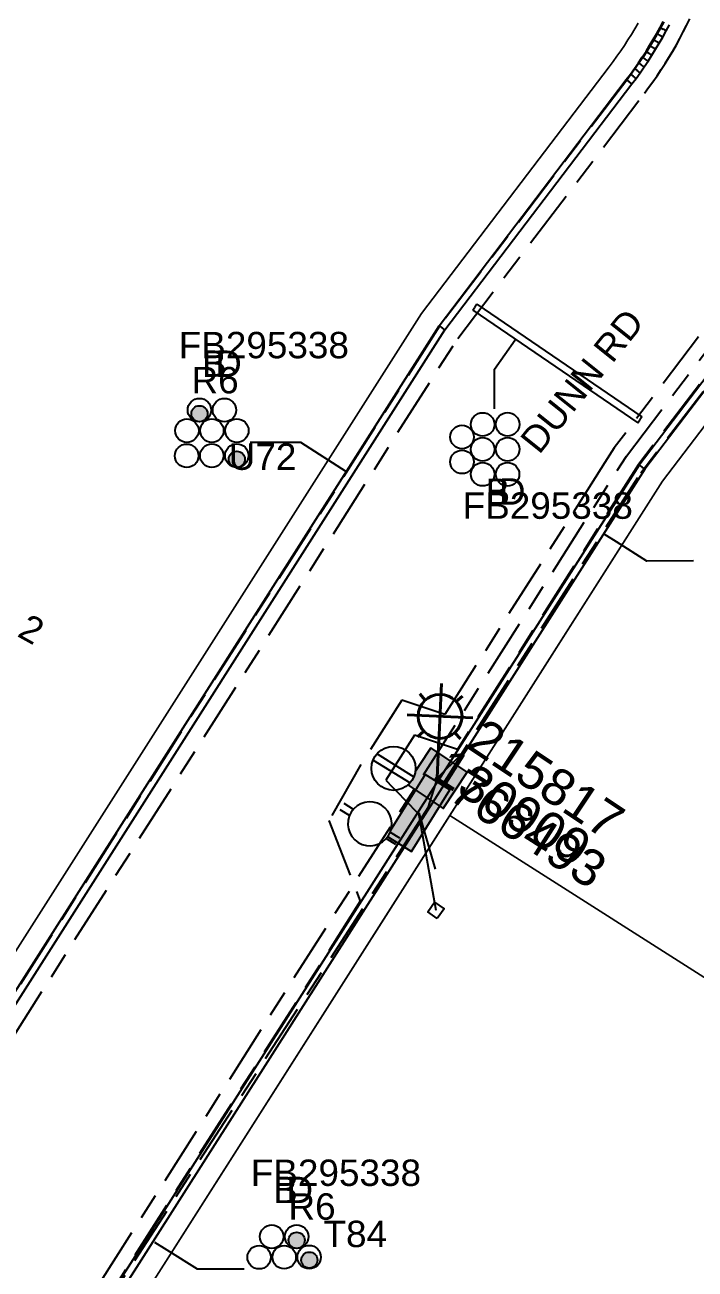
# Model space of a CAD drawing. Header units: metres. Extents: x 0 to 294317, y 0 to 6233398.
# Drawn here: x 292763.1 to 292808.7, y 6231952.5 to 6232037.3 of the extents above; entities that cross this region are included whole.
import ezdxf
from ezdxf import colors
from ezdxf.entities.mleader import LeaderData, LeaderLine
from ezdxf.enums import TextEntityAlignment as Align
from ezdxf.math import Vec2, Vec3

# ---------------------------------------------------------------- set-up
doc = ezdxf.new("R2010")
doc.units = ezdxf.units.M
doc.linetypes.add('Cable Exist UG', pattern=[8.2, 4, -1.2, 1.8, -1.2])
doc.layers.get('0').update_dxf_attribs({"color": 6})
for name, color, linetype in [('_User Miscellaneous1', 7, 'Continuous'), ('_User Miscellaneous2', 7, 'Continuous'), ('Duct_SP_EXT', 7, 'Continuous'), ('Equip_LV_EXT', 7, 'Continuous'), ('Equip_SP_SL_EXT', 7, 'Continuous'), ('Mains_HV_EXT', 7, 'Continuous'), ('Mains_LV_EXT', 7, 'Continuous'), ('Mains_SL_EXT', 7, 'Continuous'), ('Services_SP_EXT', 7, 'Continuous'), ('SupportsUG_SP_LV_EXT', 7, 'Continuous'), ('SupportsUG_SP_LV_SL_EXT', 7, 'Continuous'), ('Trench_SP_EXT', 7, 'Continuous')]:
    doc.layers.add(name, color=color, linetype=linetype)
doc.layers.add('Cadastre Land Parcels_SP_EXT', color=9, linetype='Continuous', lineweight=5)
doc.layers.add('Cadastre Roads_SP_EXT', color=9, linetype='Continuous', lineweight=5)
doc.styles.add('COLUMN_LABEL', font='arial.ttf')
doc.styles.add('iecARIAL', font='arial.ttf', dxfattribs={"height": 2})
doc.styles.add('POLE_LABEL', font='arial.ttf')
doc.styles.get("Standard").update_dxf_attribs({"font": 'arial.ttf'})

# ---------------------------------------------------------------- blocks, each defined once
blk = doc.blocks.new('COLUMN_EXT')
blk.add_hatch(color=256).paths.add_polyline_path([(-1.485, 1.485), (-1.485, -1.485), (1.485, -1.485), (1.485, 1.485)])
blk.add_lwpolyline([(-1.485, -1.485), (1.485, -1.485), (1.485, 1.485), (-1.485, 1.485)], close=True)
for tag, height, style, flags, p in [('ASSET_NUM', 2.5, 'COLUMN_LABEL', 8, (2, 2)), ('STRUCTURE_PLANT_NUMBER', 0.2, 'POLE_LABEL', 9, (1.813, 0.031)), ('STREET_CODE', 0.2, 'COLUMN_LABEL', 9, (1.813, -0.2))]:
    blk.add_attdef(tag, text='', height=height, dxfattribs=dict(style=style, flags=flags)).set_placement(p, align=Align.MIDDLE_LEFT)
at = {"flags": 9}
for tag, p in [('OWNED_BY', (1.813, -0.6)), ('STATE', (1.813, -0.8)), ('COLUMN_TYPE', (1.813, -0.4)), ('STREETNAME', (1.813, -1.6)), ('USAGE', (1.813, -1)), ('LEGEND', (1.813, -1.2)), ('LOCATION', (1.813, -1.4)), ('SUBURB', (1.813, -1.8)), ('NOTES', (1.813, -2))]:
    blk.add_attdef(tag, text='', height=0.2, dxfattribs=at).set_placement(p, align=Align.MIDDLE_LEFT)
at = {"flags": 1}
blk.add_attdef('Z', (1.813, -2.351), '', height=0.2, dxfattribs=at)
blk = doc.blocks.new('PILLAR_EXT')
blk.add_hatch(color=256).paths.add_polyline_path([(-2.475, 0.99), (-2.475, -0.99), (2.475, -0.99), (2.475, 0.99)])
blk.add_lwpolyline([(-2.475, -0.99), (2.475, -0.99), (2.475, 0.99), (-2.475, 0.99)], close=True)
at = {"style": 'iecARIAL', "flags": 8}
blk.add_attdef('ASSET_NUM', (1.5, 3.5), '', height=2.5, dxfattribs=at)
for tag, p, flags in [('OWNED_BY', (0, -0.2), 9), ('STATE', (0, -0.4), 9), ('SUPPORT_TYPE', (0, -0.6), 9), ('USAGE', (0, -0.8), 9), ('LEGEND', (0, -1), 9), ('STREETNAME', (0, -1.8), 9), ('LOCATION', (0, -1.2), 9), ('NOTES', (0, -1.4), 9), ('PARENT', (0, -1.6), 9), ('SUBURB', (0, -2), 1)]:
    blk.add_attdef(tag, p, '', height=0.2, dxfattribs=dict(flags=flags))
blk = doc.blocks.new('DUCT_EXT')
blk.add_circle((0, 0.8), 0.8)
at = {"flags": 1}
blk.add_attdef('Z', (0, 0), '', height=0.2, dxfattribs=at)
at = {"flags": 9}
for tag, p in [('DUCT_CODE', (0, 0)), ('XSECT_TYPE', (0, -0.2)), ('STATE', (0, -0.6)), ('FB_REFERENCE', (0, -0.4)), ('NOTES', (0, -0.8))]:
    blk.add_attdef(tag, text='', height=0.2, dxfattribs=at).set_placement(p, align=Align.MIDDLE_LEFT)
blk = doc.blocks.new('SL_LANTERN_EXT')
at = {"lineweight": 40}
for p, q in [((0, 1.968), (0, 6.468)), ((-1.459, 5.676), (-1.061, 5.278)), ((1.458, 5.676), (1.06, 5.278)), ((-2.25, 4.218), (2.25, 4.218)), ((-1.459, 2.759), (-1.061, 3.157)), ((0, 0), (0, 2.721)), ((1.458, 2.759), (1.06, 3.157))]:
    blk.add_line(p, q, dxfattribs=at)
blk.add_circle((0, 4.218), 1.5, dxfattribs=at)
at = {"style": 'iecARIAL', "flags": 8}
blk.add_attdef('ASSET_NUM', (1.5, 1.5), '', height=2.5, dxfattribs=at)
for tag, p, height, flags in [('CONSTRUCTED_VOLTAGE', (0.981, -0.653), 0.2, 9), ('CONTROL_TYPE', (0.981, -0.853), 0.2, 9), ('LNUMBER', (2.181, -3.253), 2.5, 8), ('OPERATING_VOLTAGE', (0.981, -1.653), 0.2, 9), ('ORIENTATION', (0.981, -1.853), 0.2, 9), ('LANTERN_PURPOSE', (0.981, -1.053), 0.2, 9), ('LANTERN_TYPE', (0.981, -1.253), 0.2, 9), ('NO_PHASES', (0.981, -1.453), 0.2, 9), ('OWNED_BY', (0.981, -2.053), 0.2, 9), ('STATE', (0.981, -2.253), 0.2, 9), ('CEXIST', (0.981, -2.653), 0.2, 9), ('USAGE', (0.981, -2.453), 0.2, 9), ('CNEW', (0.981, -2.853), 0.2, 9), ('CNUMBER', (0.981, -3.053), 0.2, 9), ('CREMOVE', (0.981, -3.253), 0.2, 9), ('CREPLACE', (0.981, -3.453), 0.2, 9), ('LKINGHEIGHT', (0.981, -3.653), 0.2, 9), ('LBRACKET', (0.981, -3.853), 0.2, 9), ('LBRACKETVOCAB', (0.981, -4.053), 0.2, 9), ('LCATEGORY', (0.981, -4.253), 0.2, 9), ('LCHARGE1', (0.981, -4.453), 0.2, 9), ('LCHARGE1PERCENT', (0.981, -4.653), 0.2, 9), ('LCHARGE2', (0.981, -4.853), 0.2, 9), ('LCHARGE2PERCENT', (0.981, -5.053), 0.2, 9), ('LCHARGE3', (0.981, -5.253), 0.2, 9), ('LCHARGE3PERCENT', (0.981, -5.453), 0.2, 9), ('LEXIST', (0.981, -5.653), 0.2, 9), ('LLAMP', (0.981, -5.853), 0.2, 9), ('LLAMPVOCAB', (0.981, -6.053), 0.2, 9), ('LMAST', (0.981, -6.253), 0.2, 9), ('LMASTVOCAB', (0.981, -6.453), 0.2, 9), ('LNEW', (0.981, -6.653), 0.2, 9), ('LANTNUMBER', (0.981, -6.853), 0.2, 9), ('LOUTREACH', (0.981, -7.253), 0.2, 9), ('LOUTREACHVOCAB', (0.981, -7.453), 0.2, 9), ('LRATECODE', (0.981, -7.653), 0.2, 9), ('LREMOVE', (0.981, -7.853), 0.2, 9), ('LREPLACE', (0.981, -8.053), 0.2, 9), ('LTYPE', (0.981, -8.253), 0.2, 9), ('LTYPEVOCAB', (0.981, -8.453), 0.2, 9), ('LEGEND', (0.981, -8.653), 0.2, 9), ('STREETNAME', (0.981, -9.253), 0.2, 9), ('SUBURB', (0.981, -9.453), 0.2, 1), ('LOCATION', (0.981, -8.853), 0.2, 9), ('NOTES', (0.981, -9.053), 0.2, 9)]:
    blk.add_attdef(tag, p, '', height=height, dxfattribs=dict(flags=flags))
blk = doc.blocks.new('CCP_EXT')
at = {"flags": 9}
for tag, p in [('USAGE', (0, -1.2)), ('LEGEND', (0, -1.4)), ('LIFE_SUPPORT', (0, -1.6)), ('STATE', (0, -1.8)), ('NOTES', (0, -2))]:
    blk.add_attdef(tag, text='', height=0.2, dxfattribs=at).set_placement(p, align=Align.MIDDLE_LEFT)
blk.add_wipeout([(0, 0.566), (0.566, 0), (0, -0.566), (-0.566, 0)])
blk.add_lwpolyline([(-0.566, 0), (0, 0.566), (0.566, 0), (0, -0.566), (-0.566, 0)])
at = {"flags": 1}
blk.add_attdef('Z', (0, 0), '', height=0.2, dxfattribs=at)
at = {"flags": 9}
for tag, p in [('CCP_TYPE', (0, 0)), ('OPERATING_VOLTAGE', (0, -0.6)), ('ORIENTATION', (0, -0.8)), ('CONSTRUCTED_VOLTAGE', (0, -0.2)), ('NO_PHASES', (0, -0.4)), ('OWNED_BY', (0, -1))]:
    blk.add_attdef(tag, text='', height=0.2, dxfattribs=at).set_placement(p, align=Align.MIDDLE_LEFT)
blk = doc.blocks.new('LV_UG_LINKS_CLOSED_EXT')
blk.add_wipeout([(-1.056, 1.057), (-1.18, 0.916), (-1.286, 0.761), (-1.371, 0.594), (-1.435, 0.417), (-1.476, 0.234), (-1.493, 0.047), (-1.487, -0.14), (-1.458, -0.326), (-1.406, -0.506), (-1.331, -0.678), (-1.236, -0.839), (-1.121, -0.988), (-0.988, -1.12), (-0.84, -1.235), (-0.679, -1.331), (-0.506, -1.406), (-0.326, -1.458), (-0.141, -1.487), (0.047, -1.493), (0.233, -1.476), (0.416, -1.435), (0.593, -1.371), (0.76, -1.286), (0.915, -1.181), (1.056, -1.057), (1.18, -0.916), (1.286, -0.761), (1.371, -0.594), (1.435, -0.417), (1.476, -0.234), (1.493, -0.047), (1.487, 0.14), (1.458, 0.326), (1.406, 0.506), (1.331, 0.678), (1.236, 0.839), (1.121, 0.988), (0.988, 1.12), (0.84, 1.235), (0.679, 1.331), (0.506, 1.406), (0.326, 1.458), (0.141, 1.487), (-0.047, 1.493), (-0.233, 1.476), (-0.416, 1.435), (-0.593, 1.371), (-0.76, 1.286), (-0.915, 1.181)])
for p, q in [((-0.25, -1.479), (-0.25, 1.479)), ((0.25, -1.479), (0.25, 1.479))]:
    blk.add_line(p, q)
blk.add_circle((0, 0), 1.5)
at = {"flags": 9}
for tag, p in [('ACTUAL_STATUS', (0, 0)), ('OPERATING_VOLTAGE', (0, -0.6)), ('ORIENTATION', (0, -0.8)), ('CONSTRUCTED_VOLTAGE', (0, -0.2)), ('NO_PHASES', (0, -0.4)), ('STATE', (0, -1)), ('SWITCH_TYPE', (0, -1.2)), ('USAGE', (0, -1.4)), ('NOTES', (0, -1.6))]:
    blk.add_attdef(tag, text='', height=0.2, dxfattribs=at).set_placement(p, align=Align.MIDDLE_LEFT)
at = {"flags": 1}
blk.add_attdef('Z', (0, 0), '', height=0.2, dxfattribs=at)
blk = doc.blocks.new('LV_UG_LINKS_OPEN_EXT')
for p, q in [((-0.249, 1.473), (-0.249, 2.22)), ((0.249, 1.473), (0.249, 2.22)), ((-0.249, -1.473), (-0.249, -2.22)), ((0.249, -1.473), (0.249, -2.22))]:
    blk.add_line(p, q)
at = {"flags": 9}
for tag, p in [('ACTUAL_STATUS', (0, 0)), ('OPERATING_VOLTAGE', (0, -0.6)), ('ORIENTATION', (0, -0.8)), ('CONSTRUCTED_VOLTAGE', (0, -0.2)), ('NO_PHASES', (0, -0.4)), ('STATE', (0, -1)), ('SWITCH_TYPE', (0, -1.2)), ('USAGE', (0, -1.4)), ('NOTES', (0, -1.6))]:
    blk.add_attdef(tag, text='', height=0.2, dxfattribs=at).set_placement(p, align=Align.MIDDLE_LEFT)
at = {"flags": 1}
blk.add_attdef('Z', (0, 0), '', height=0.2, dxfattribs=at)
blk.add_wipeout([(-0.249, 1.473), (-0.432, 1.43), (-0.608, 1.365), (-0.774, 1.278), (-0.928, 1.171), (-1.067, 1.045), (-1.19, 0.903), (-1.294, 0.747), (-1.377, 0.579), (-1.439, 0.402), (-1.478, 0.218), (-1.494, 0.031), (-1.486, -0.156), (-1.455, -0.341), (-1.4, -0.521), (-1.324, -0.692), (-1.227, -0.853), (-1.11, -1), (-0.976, -1.131), (-0.827, -1.244), (-0.664, -1.338), (-0.491, -1.411), (-0.311, -1.461), (-0.125, -1.489), (0.062, -1.493), (0.249, -1.473), (0.432, -1.43), (0.608, -1.365), (0.774, -1.278), (0.928, -1.171), (1.067, -1.045), (1.19, -0.903), (1.294, -0.747), (1.377, -0.579), (1.439, -0.402), (1.478, -0.218), (1.494, -0.031), (1.486, 0.156), (1.455, 0.341), (1.4, 0.521), (1.324, 0.692), (1.227, 0.853), (1.11, 1), (0.976, 1.131), (0.827, 1.244), (0.664, 1.338), (0.491, 1.411), (0.311, 1.461), (0.125, 1.489), (-0.062, 1.493)])
blk.add_lwpolyline([(0, -1.494, 1), (0, 1.494, 1)], format="xyb", close=True)
blk = doc.blocks.new('CABLE_LARGE_EXT')
h = blk.add_hatch(color=256)
edge = h.paths.add_edge_path()
edge.add_arc((0, 0.55), 0.55, 0, 360)
blk.add_circle((0, 0.55), 0.55)
at = {"flags": 1}
blk.add_attdef('Z', (0, 0), '', height=0.2, dxfattribs=at)
at = {"flags": 9}
for tag, p in [('COND_CODE', (0, 0)), ('XSECT_SIZE', (0, -0.6)), ('STATE', (0, -0.4)), ('FB_REFERENCE', (0, -0.2)), ('NOTES', (0, -0.8))]:
    blk.add_attdef(tag, text='', height=0.2, dxfattribs=at).set_placement(p, align=Align.MIDDLE_LEFT)

msp = doc.modelspace()

# ---------------------------------------------------------------- linework, layer by layer
at = {"layer": 'Cadastre Land Parcels_SP_EXT', "linetype": 'Continuous'}
for points in [[(292759.556, 6231969.667), (292790.105, 6232017.663), (292802.895, 6232034.48), (292803.162, 6232034.838), (292803.423, 6232035.2), (292803.678, 6232035.565), (292803.928, 6232035.936), (292804.17, 6232036.311), (292804.406, 6232036.69), (292804.636, 6232037.073), (292804.86, 6232037.459)], [(292817.13, 6232020.154), (292806.529, 6232006.216), (292792.026, 6231983.432), (292858.958, 6231940.815)], [(292858.958, 6231940.815), (292792.026, 6231983.432), (292770.759, 6231950.02)]]:
    msp.add_lwpolyline(points, dxfattribs=at)
at = {"layer": 'Duct_SP_EXT'}
for p, q in [((292806.359, 6232037.151), (292806.581, 6232037.568)), ((292806.781, 6232036.922), (292807.006, 6232037.345)), ((292805.652, 6232035.927), (292805.895, 6232036.332)), ((292805.895, 6232036.332), (292806.13, 6232036.74)), ((292805.895, 6232036.332), (292806.101, 6232036.21)), ((292806.13, 6232036.74), (292806.359, 6232037.151)), ((292806.13, 6232036.74), (292806.339, 6232036.621)), ((292806.308, 6232036.088), (292806.548, 6232036.503)), ((292806.548, 6232036.503), (292806.339, 6232036.621)), ((292806.359, 6232037.151), (292806.57, 6232037.037)), ((292806.548, 6232036.503), (292806.781, 6232036.922)), ((292806.781, 6232036.922), (292806.57, 6232037.037)), ((292805.146, 6232035.132), (292805.403, 6232035.528)), ((292805.403, 6232035.528), (292805.652, 6232035.927)), ((292805.403, 6232035.528), (292805.605, 6232035.4)), ((292805.652, 6232035.927), (292805.856, 6232035.802)), ((292805.808, 6232035.271), (292806.061, 6232035.676)), ((292806.061, 6232035.676), (292805.856, 6232035.802)), ((292806.061, 6232035.676), (292806.308, 6232036.088)), ((292806.308, 6232036.088), (292806.101, 6232036.21)), ((292804.613, 6232034.355), (292804.883, 6232034.74)), ((292804.883, 6232034.74), (292805.146, 6232035.132)), ((292804.883, 6232034.74), (292805.08, 6232034.604)), ((292805.146, 6232035.132), (292805.347, 6232035)), ((292805.278, 6232034.468), (292805.547, 6232034.868)), ((292805.547, 6232034.868), (292805.347, 6232035)), ((292805.547, 6232034.868), (292805.808, 6232035.271)), ((292805.808, 6232035.271), (292805.605, 6232035.4)), ((292804.061, 6232033.602), (292804.339, 6232033.974)), ((292804.339, 6232033.974), (292804.613, 6232034.355)), ((292804.339, 6232033.974), (292804.532, 6232033.832)), ((292804.726, 6232033.69), (292804.532, 6232033.832)), ((292804.613, 6232034.355), (292804.809, 6232034.216)), ((292804.726, 6232033.69), (292805.005, 6232034.077)), ((292805.005, 6232034.077), (292804.809, 6232034.216)), ((292805.005, 6232034.077), (292805.278, 6232034.468)), ((292805.278, 6232034.468), (292805.08, 6232034.604)), ((292791.304, 6232016.828), (292804.061, 6232033.602)), ((292791.698, 6232016.553), (292804.444, 6232033.313)), ((292804.061, 6232033.602), (292804.253, 6232033.457)), ((292804.444, 6232033.313), (292804.253, 6232033.457)), ((292804.444, 6232033.313), (292804.726, 6232033.69)), ((292815.163, 6232020.772), (292804.936, 6232007.326)), ((292815.545, 6232020.482), (292805.33, 6232007.052)), ((292793.611, 6232017.892), (292793.746, 6232018.09)), ((292793.611, 6232017.892), (292804.847, 6232010.207)), ((292793.882, 6232018.288), (292793.746, 6232018.09)), ((292793.882, 6232018.288), (292805.118, 6232010.603)), ((292791.304, 6232016.828), (292791.501, 6232016.69)), ((292791.698, 6232016.553), (292791.501, 6232016.69)), ((292804.847, 6232010.207), (292804.983, 6232010.405)), ((292805.118, 6232010.603), (292804.983, 6232010.405)), ((292804.936, 6232007.326), (292791.233, 6231985.799)), ((292805.33, 6232007.052), (292791.638, 6231985.541)), ((292804.936, 6232007.326), (292805.133, 6232007.189)), ((292805.33, 6232007.052), (292805.133, 6232007.189)), ((292791.233, 6231985.799), (292791.436, 6231985.67)), ((292791.24, 6231985.809), (292791.442, 6231985.68)), ((292791.638, 6231985.541), (292791.436, 6231985.67)), ((292791.645, 6231985.551), (292791.442, 6231985.68))]:
    msp.add_line(p, q, dxfattribs=at)
for points in [[(292795.086, 6232011.158), (292795.075, 6232013.865), (292796.49, 6232015.866)], [(292778.433, 6232008.88), (292781.866, 6232008.888), (292784.978, 6232006.896)], [(292808.64, 6232000.793), (292805.465, 6232000.777), (292803.396, 6232002.085), (292802.557, 6232002.611)], [(292778.02, 6231952.508), (292774.845, 6231952.492), (292772.776, 6231953.8), (292771.937, 6231954.326)]]:
    msp.add_lwpolyline(points, dxfattribs=at)
at = {"layer": 'Mains_SL_EXT', "linetype": 'Cable Exist UG'}
msp.add_lwpolyline([(292815.204, 6232020.691), (292814.283, 6232018.84), (292804.816, 6232006.462), (292792.776, 6231987.577), (292791.159, 6231985.976)], dxfattribs=at)
at = {"layer": 'Trench_SP_EXT', "linetype": 'Cable Exist UG'}
msp.add_lwpolyline([(292789.926, 6231983.617), (292791.32, 6231978.74)], dxfattribs=at)

# ---------------------------------------------------------------- block references
at = {"layer": 'Duct_SP_EXT'}
for name, p in [('DUCT_EXT', (292774.968, 6232010.273)), ('DUCT_EXT', (292776.67, 6232010.273)), ('CABLE_LARGE_EXT', (292774.968, 6232010.273)), ('DUCT_EXT', (292774.116, 6232008.871)), ('DUCT_EXT', (292775.817, 6232008.872)), ('DUCT_EXT', (292777.518, 6232008.872)), ('DUCT_EXT', (292774.101, 6232007.155)), ('DUCT_EXT', (292775.809, 6232007.163)), ('DUCT_EXT', (292777.514, 6232007.168)), ('CABLE_LARGE_EXT', (292777.514, 6232007.168)), ('DUCT_EXT', (292779.894, 6231953.916)), ('DUCT_EXT', (292781.596, 6231953.918)), ('CABLE_LARGE_EXT', (292781.596, 6231953.918)), ('DUCT_EXT', (292779.038, 6231952.512)), ('DUCT_EXT', (292780.744, 6231952.517)), ('DUCT_EXT', (292782.446, 6231952.519)), ('CABLE_LARGE_EXT', (292782.46, 6231952.568))]:
    msp.add_blockref(name, p, dxfattribs=at)
at = {"layer": 'Duct_SP_EXT', "rotation": 90}
for p in [(292795.067, 6232010.092), (292796.772, 6232010.1), (292793.661, 6232009.236), (292795.068, 6232008.396), (292796.771, 6232008.401), (292793.665, 6232007.542), (292795.068, 6232006.698), (292796.766, 6232006.696)]:
    msp.add_blockref('DUCT_EXT', p, dxfattribs=at)
at = {"layer": 'Equip_SP_SL_EXT'}
ref = msp.add_blockref('SL_LANTERN_EXT', (292791.159, 6231985.976), dxfattribs=dict(at, rotation=357.2090277094512))
ref.add_attrib('ASSET_NUM', '215817', dxfattribs={"layer": '0', "height": 2.5, "rotation": 326.31027, "style": 'iecARIAL'}).set_placement((292792.659, 6231987.476), align=Align.BOTTOM_LEFT)
at = {"layer": 'SupportsUG_SP_LV_EXT'}
ref = msp.add_blockref('PILLAR_EXT', (292789.896, 6231983.592), dxfattribs=dict(at, rotation=238.1485516377136))
ref.add_attrib('ASSET_NUM', '130909', dxfattribs={"layer": '0', "height": 2.5, "rotation": 327.67548, "style": 'iecARIAL'}).set_placement((292791.396, 6231987.092), align=Align.MIDDLE_LEFT)
at = {"layer": 'SupportsUG_SP_LV_SL_EXT'}
ref = msp.add_blockref('COLUMN_EXT', (292791.159, 6231985.976), dxfattribs=dict(at, rotation=236.3102729859366))
ref.add_attrib('ASSET_NUM', '766493', dxfattribs={"layer": '0', "height": 2.5, "rotation": 327.39541, "style": 'COLUMN_LABEL'}).set_placement((292793.159, 6231986.726), align=Align.TOP_LEFT)

# ---------------------------------------------------------------- texts
at = {"layer": '_User Miscellaneous2'}
for s, p in [('FB295338', (292773.555, 6232014.605)), ('B', (292775.139, 6232013.338)), ('D', (292776.039, 6232013.338)), ('R6', (292774.428, 6232012.213)), ('U72', (292776.962, 6232006.998)), ('B', (292794.466, 6232004.607)), ('D', (292795.378, 6232004.623)), ('FB295338', (292792.905, 6232003.659)), ('FB295338', (292778.468, 6231958.173)), ('B', (292779.999, 6231957.005)), ('D', (292780.898, 6231957.005)), ('R6', (292781.036, 6231955.871)), ('T84', (292783.422, 6231954.002))]:
    msp.add_text(s, height=1.8, dxfattribs=at).set_placement(p)
at = {"layer": 'Cadastre Land Parcels_SP_EXT'}
msp.add_text('2', height=1.8, rotation=330.92159, dxfattribs=at).set_placement((292762.476, 6231995.688))
at = {"layer": 'Cadastre Roads_SP_EXT'}
msp.add_text('DUNN RD', height=1.8, rotation=51.26702, dxfattribs=at).set_placement((292798.12, 6232007.982))

# ---------------------------------------------------------------- next in the draw order: block references
at = {"layer": 'Services_SP_EXT', "rotation": 100.1485517697944}
msp.add_blockref('CCP_EXT', (292791.08, 6231976.971), dxfattribs=at)

# ---------------------------------------------------------------- next in the draw order: linework, layer by layer
at = {"layer": 'Cadastre Roads_SP_EXT', "linetype": 'Continuous'}
for points in [[(292804.86, 6232037.459), (292804.636, 6232037.073), (292804.406, 6232036.69), (292804.17, 6232036.311), (292803.928, 6232035.936), (292803.678, 6232035.566), (292803.423, 6232035.2), (292803.162, 6232034.838), (292802.895, 6232034.48), (292790.105, 6232017.663), (292759.556, 6231969.667)], [(292770.759, 6231950.02), (292806.529, 6232006.216), (292817.13, 6232020.154)]]:
    msp.add_lwpolyline(points, dxfattribs=at)
at = {"layer": 'Services_SP_EXT'}
msp.add_lwpolyline([(292789.896, 6231983.592), (292791.08, 6231976.971)], dxfattribs=at)

# ---------------------------------------------------------------- next in the draw order: block references
at = {"layer": 'Equip_LV_EXT', "rotation": 238.1485515810561}
msp.add_blockref('LV_UG_LINKS_CLOSED_EXT', (292788.197, 6231986.646), dxfattribs=at)

# ---------------------------------------------------------------- next in the draw order: block references
msp.add_blockref('LV_UG_LINKS_OPEN_EXT', (292786.585, 6231982.86), dxfattribs=at)

# ---------------------------------------------------------------- next in the draw order: linework, layer by layer
at = {"layer": 'Duct_SP_EXT'}
for p, q in [((292760.786, 6231968.88), (292791.304, 6232016.828)), ((292761.19, 6231968.621), (292791.698, 6232016.553)), ((292791.24, 6231985.809), (292769.12, 6231951.057)), ((292791.645, 6231985.551), (292769.525, 6231950.801))]:
    msp.add_line(p, q, dxfattribs=at)
at = {"layer": 'Mains_HV_EXT', "linetype": 'Cable Exist UG'}
for points in [[(292762.083, 6231968.05), (292792.568, 6232015.947), (292805.291, 6232032.675), (292805.58, 6232033.063), (292805.869, 6232033.463), (292806.153, 6232033.869), (292806.432, 6232034.284), (292806.703, 6232034.703), (292806.965, 6232035.123), (292807.222, 6232035.55), (292807.47, 6232035.98), (292807.712, 6232036.415), (292807.946, 6232036.854), (292808.171, 6232037.293), (292808.391, 6232037.741)], [(292768.224, 6231951.624), (292804.065, 6232007.933), (292814.748, 6232021.978)]]:
    msp.add_lwpolyline(points, dxfattribs=at)
at = {"layer": 'Mains_LV_EXT', "linetype": 'Cable Exist UG'}
for points in [[(292813.954, 6232022.586), (292803.244, 6232008.505), (292802.604, 6232007.497), (292802.604, 6232007.497), (292791.695, 6231990.327), (292788.765, 6231991.304), (292785.974, 6231986.908), (292783.791, 6231983.087), (292785.933, 6231977.584), (292785.933, 6231977.584), (292769.069, 6231951.09)], [(292814.008, 6232019.331), (292804.887, 6232007.361), (292792.545, 6231987.936), (292789.616, 6231988.912), (292787.662, 6231985.836), (292789.795, 6231983.651)]]:
    msp.add_lwpolyline(points, dxfattribs=at)
at = {"layer": 'Mains_SL_EXT', "linetype": 'Cable Exist UG'}
msp.add_lwpolyline([(292806.616, 6232037.549), (292806.394, 6232037.132), (292806.165, 6232036.72), (292805.929, 6232036.311), (292805.686, 6232035.906), (292805.437, 6232035.507), (292805.18, 6232035.11), (292804.915, 6232034.717), (292804.646, 6232034.331), (292804.371, 6232033.95), (292804.093, 6232033.577), (292791.336, 6232016.805), (292760.819, 6231968.858)], dxfattribs=at)
msp.add_lwpolyline([(292791.159, 6231985.976), (292790.544, 6231983.958), (292790.544, 6231983.958), (292769.66, 6231951.711), (292767.174, 6231946.249), (292765.457, 6231939.248), (292765.457, 6231939.248, 0.201917), (292767.896, 6231927.202), (292767.896, 6231927.202), (292771.536, 6231923.424), (292778.248, 6231917.262), (292782.678, 6231913.874), (292784.171, 6231912.255)], format="xyb", dxfattribs=at)

# ---------------------------------------------------------------- next in the draw order: leaders
at = {"layer": '_User Miscellaneous1'}
ml = msp.add_multileader_mtext('Standard', dxfattribs=at)
ml.set_content('LOT 435 \\PDP 1129749', color=256)
ml.set_leader_properties()
ml.build(insert=Vec2(0, 0))
ml.multileader.update_dxf_attribs({"has_text_frame": 1})
ctx = ml.context
ctx.base_point, ctx.char_height, ctx.plane_origin = Vec3(293228.994, 6231985.116), 3.5, Vec3(293181.966, 6231992.79)
ctx.text_align_type = 1
notes = []
notes.append((ctx, [(0, (0, 0, 0), (0, 0), (1, 0), 1, [])]))
ctx.mtext.insert, ctx.mtext.width, ctx.mtext.defined_height, ctx.mtext.alignment, ctx.mtext.flow_direction = Vec3(293246.19, 6231987.15), 36.83646, 7.886, 2, 5
ctx.mtext.has_bg_fill, ctx.mtext.bg_color, ctx.mtext.bg_scale_factor, ctx.mtext.bg_transparency, ctx.mtext.use_window_bg_color = 1, -1023410177, 1.5, 0, 0
for ctx, leaders in notes:
    for number, flags, end, landing, length, lines in leaders:
        leader = LeaderData()
        leader.index, (leader.has_last_leader_line, leader.has_dogleg_vector, leader.attachment_direction) = number, flags
        leader.last_leader_point, leader.dogleg_vector, leader.dogleg_length = Vec3(end), Vec3(landing), length
        for number, points, colour, breaks in lines:
            line = LeaderLine()
            line.index, line.vertices, line.color, line.breaks = number, Vec3.list(points), colors.encode_raw_color(colour), breaks
            leader.lines.append(line)
        ctx.leaders.append(leader)

doc.saveas('drawing.dxf')
